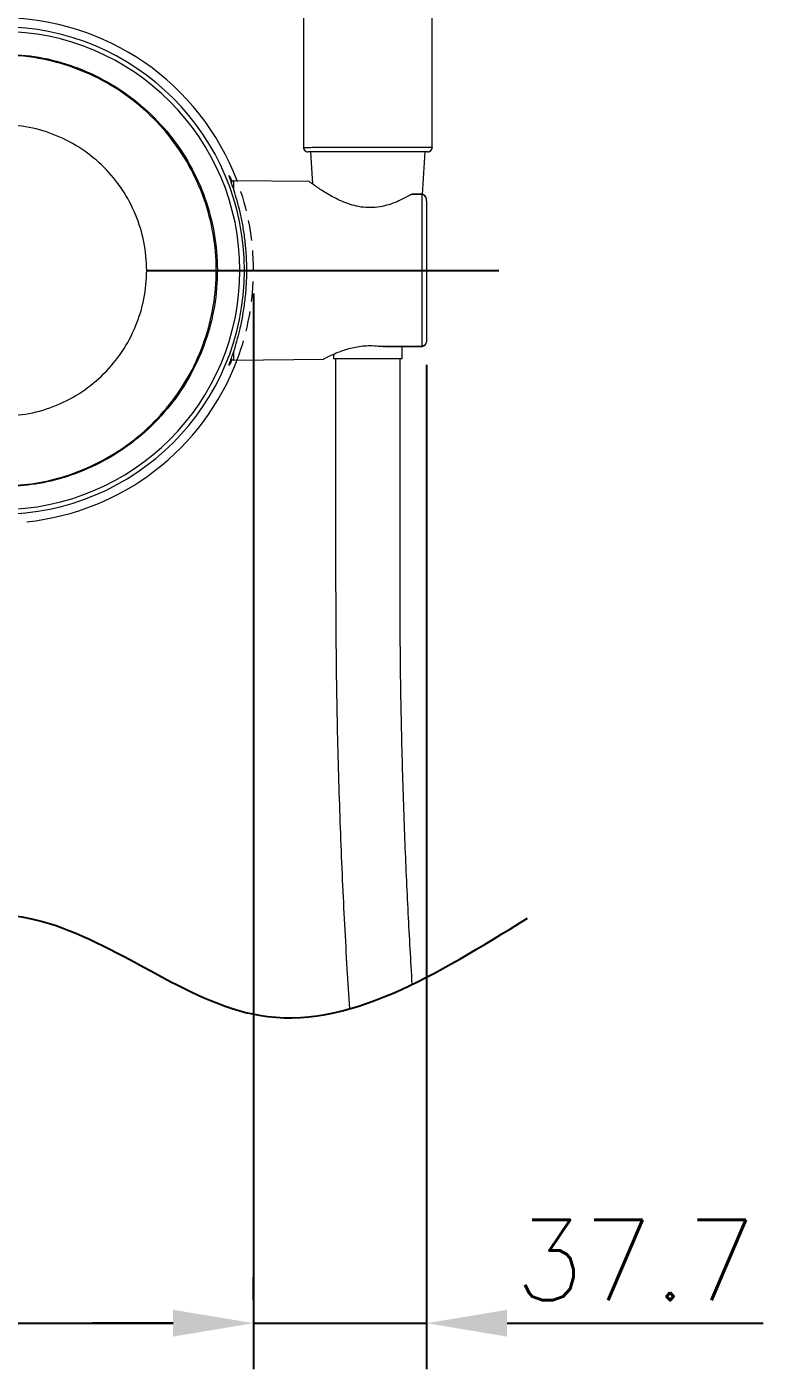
# Model space of a CAD drawing. Extents: x 3627 to 4221, y 1255 to 1675.
# Drawn here: x 3842.9 to 3874.9, y 1337.5 to 1396 of the extents above; entities that cross this region are included whole.
import ezdxf

# ---------------------------------------------------------------- set-up
doc = ezdxf.new("R2010")
doc.units = 0
doc.header["$LTSCALE"] = 7
doc.header["$MEASUREMENT"] = 0
doc.linetypes.add('HIDDEN', pattern=[0.375, 0.25, -0.125])
doc.layers.get('0').update_dxf_attribs({"color": 2, "linetype": 'CONTINUOUS'})
doc.layers.add('D', color=2, linetype='CONTINUOUS')
doc.styles.add('GHS', font='romans', dxfattribs={"bigfont": 'ghs'})

msp = doc.modelspace()

# ---------------------------------------------------------------- linework, layer by layer
at = {"color": 7, "linetype": 'Continuous', "lineweight": 15}
for p, q in [((3855.253, 1390.517), (3855.35, 1389.12)), ((3860.124, 1388.672), (3860.253, 1390.517)), ((3860.553, 1390.717), (3860.553, 1390.717)), ((3855.198, 1389.23), (3851.911, 1389.259)), ((3860.111, 1388.674), (3859.666, 1388.678)), ((3860.112, 1388.66), (3860.111, 1388.66)), ((3860.112, 1382.085), (3860.112, 1388.66)), ((3860.31, 1388.396), (3860.31, 1382.256)), ((3858.549, 1382.04), (3860.112, 1382.056)), ((3859.253, 1381.517), (3859.253, 1382.047)), ((3851.911, 1381.461), (3855.841, 1381.495)), ((3856.253, 1381.709), (3856.253, 1381.517)), ((3859.253, 1381.517), (3856.253, 1381.517)), ((3856.353, 1381.517), (3856.353, 1371.517)), ((3859.153, 1371.517), (3859.153, 1381.517)), ((3851.722, 1381.254), (3851.722, 1381.256))]:
    msp.add_line(p, q, dxfattribs=at)
at = {"color": 8, "linetype": 'Continuous', "lineweight": 15}
for p, q in [((3851.812, 1389.305), (3851.843, 1389.231)), ((3851.911, 1389.259), (3851.911, 1388.934)), ((3851.842, 1381.488), (3851.812, 1381.415)), ((3851.911, 1381.812), (3851.911, 1381.461))]:
    msp.add_line(p, q, dxfattribs=at)
at = {"color": 7, "linetype": 'Continuous', "lineweight": 15, "flags": 128}
for points in [[(3860.111, 1388.66), (3860.111, 1388.67), (3860.111, 1388.674), (3860.111, 1388.674)], [(3858.222, 1382.065), (3858.622, 1382.069), (3860.112, 1382.085)]]:
    msp.add_lwpolyline(points, dxfattribs=at)
at = {"color": 7, "linetype": 'Continuous', "lineweight": 15}
for centre, radius, start, end in [((3841.781, 1385.36), 11, 20.75365, 90), ((3841.781, 1385.36), 10.604, 270, 90), ((3841.781, 1385.36), 10.404, 270, 90), ((3855.153, 1390.717), 0.2, 179.97948, 269.91175), ((3855.153, 1390.717), 0.2, 179.99853, 269.99976), ((3860.349, 1390.717), 0.2, 269.99983, 0.96833), ((3860.353, 1390.717), 0.2, 270.01087, 359.9821), ((3851.91, 1389.159), 0.1, 89.5, 160.69677), ((3860.196, 1388.663), 0.0845, 172.68055, 182.04007), ((3860.11, 1382.256), 0.2, 270.59062, 0), ((3860.124, 1382.272), 0.187, 266.34304, 355.25185), ((3841.781, 1385.36), 11, 275.93754, 339.24635), ((3851.91, 1381.561), 0.1, 214.43502, 270.5)]:
    msp.add_arc(centre, radius, start, end, dxfattribs=at)
at = {"color": 8, "linetype": 'Continuous', "lineweight": 15}
for centre, radius, start, end in [((3851.725, 1389.272), 0.0923, 328.11582, 20.60606), ((3866.592, 1382.141), 6.48, 180.49912, 180.75444), ((3851.724, 1381.447), 0.094, 339.8322, 41.04551)]:
    msp.add_arc(centre, radius, start, end, dxfattribs=at)
at = {"color": 6, "linetype": 'HIDDEN', "lineweight": 15, "ltscale": 0.5}
for start, end in [(0, 20.75365), (339.24635, 0)]:
    msp.add_arc((3841.781, 1385.36), 11, start, end, dxfattribs=at)
at = {"color": 7, "linetype": 'Continuous', "lineweight": 15}
for points, knots in [([(3854.953, 1418.376), (3854.953, 1417.989), (3854.953, 1416.872), (3854.953, 1415.08), (3854.953, 1413.048), (3854.953, 1411.162), (3854.953, 1409.242), (3854.953, 1407.29), (3854.953, 1405.299), (3854.953, 1403.338), (3854.953, 1401.37), (3854.953, 1399.347), (3854.953, 1397.301), (3854.953, 1395.171), (3854.953, 1392.968), (3854.953, 1391.467), (3854.953, 1390.717)], [0, 0, 0, 0, 0.04198, 0.121152, 0.194391, 0.262337, 0.325631, 0.402552, 0.474035, 0.541517, 0.615164, 0.687601, 0.760927, 0.837241, 0.918642, 1, 1, 1, 1]), ([(3860.553, 1390.717), (3860.553, 1391.433), (3860.553, 1392.859), (3860.553, 1394.942), (3860.553, 1396.928), (3860.553, 1398.801), (3860.553, 1400.61), (3860.553, 1402.395), (3860.553, 1404.301), (3860.553, 1406.374), (3860.553, 1408.659), (3860.553, 1411.1), (3860.553, 1413.732), (3860.553, 1416.181), (3860.553, 1417.756), (3860.553, 1418.384)], [0, 0, 0, 0, 0.077645, 0.154644, 0.225794, 0.292951, 0.357804, 0.421883, 0.48657, 0.564446, 0.646551, 0.734367, 0.829146, 0.931921, 1, 1, 1, 1]), ([(3759.783, 1394.788), (3767.809, 1394.801), (3792.178, 1394.842), (3819.519, 1394.472), (3839.304, 1394.915), (3843.29, 1394.718), (3844.8, 1394.334), (3846.264, 1393.705), (3847.6, 1392.831), (3848.773, 1391.75), (3849.744, 1390.484), (3850.494, 1389.075), (3850.99, 1387.559), (3851.231, 1385.982), (3851.199, 1384.387), (3850.904, 1382.819), (3850.344, 1381.324), (3849.547, 1379.942), (3848.525, 1378.717), (3847.316, 1377.677), (3845.946, 1376.858), (3844.534, 1376.31), (3843.132, 1375.994), (3842.231, 1375.956), (3841.781, 1375.937)], [0, 0, 0, 0, 0.21583, 0.655245, 0.734927, 0.748081, 0.762309, 0.776537, 0.790772, 0.805008, 0.819244, 0.833479, 0.847706, 0.861933, 0.876167, 0.890402, 0.904638, 0.918874, 0.933102, 0.947331, 0.961563, 0.975795, 0.987898, 1, 1, 1, 1]), ([(3841.781, 1375.979), (3842.229, 1375.998), (3843.126, 1376.035), (3844.521, 1376.35), (3845.927, 1376.896), (3847.291, 1377.712), (3848.494, 1378.747), (3849.511, 1379.967), (3850.304, 1381.343), (3850.86, 1382.831), (3851.153, 1384.392), (3851.185, 1385.979), (3850.944, 1387.548), (3850.449, 1389.056), (3849.703, 1390.457), (3848.737, 1391.717), (3847.569, 1392.792), (3846.24, 1393.66), (3844.784, 1394.288), (3843.604, 1394.578), (3842.599, 1394.711), (3841.978, 1394.74), (3840.981, 1394.734), (3838.017, 1394.741), (3826.818, 1394.73), (3800.152, 1394.741), (3775.782, 1394.739), (3759.783, 1394.737)], [0, 0, 0, 0, 0.012064, 0.024129, 0.038316, 0.052502, 0.066684, 0.080866, 0.095054, 0.109242, 0.123426, 0.13761, 0.151784, 0.165958, 0.180139, 0.19432, 0.208498, 0.222676, 0.236846, 0.251015, 0.255215, 0.264124, 0.267714, 0.282072, 0.343909, 0.569243, 1, 1, 1, 1]), ([(3841.781, 1379.01), (3842.196, 1379.034), (3843.028, 1379.081), (3844.226, 1379.459), (3845.331, 1380.045), (3846.3, 1380.841), (3847.094, 1381.809), (3847.685, 1382.914), (3848.049, 1384.113), (3848.172, 1385.36), (3848.049, 1386.607), (3847.685, 1387.805), (3847.094, 1388.91), (3846.3, 1389.879), (3845.331, 1390.674), (3844.226, 1391.261), (3843.028, 1391.639), (3842.196, 1391.686), (3841.781, 1391.71)], [0, 0, 0, 0, 0.0625, 0.125, 0.1875, 0.25, 0.3125, 0.375, 0.4375, 0.5, 0.5625, 0.625, 0.6875, 0.75, 0.8125, 0.875, 0.9375, 1, 1, 1, 1]), ([(3854.953, 1390.717), (3854.978, 1390.717), (3855.017, 1390.718), (3855.257, 1390.719), (3855.508, 1390.72), (3855.825, 1390.72), (3856.196, 1390.721), (3856.613, 1390.72), (3857.061, 1390.72), (3857.53, 1390.72), (3858.004, 1390.72), (3858.47, 1390.72), (3858.915, 1390.721), (3859.326, 1390.721), (3859.695, 1390.721), (3860.007, 1390.721), (3860.257, 1390.722), (3860.434, 1390.721), (3860.533, 1390.721), (3860.544, 1390.721), (3860.549, 1390.72)], [0, 0, 0, 0, 0.098039, 0.151759, 0.205479, 0.259261, 0.313042, 0.366931, 0.42082, 0.474689, 0.52856, 0.582141, 0.635721, 0.689309, 0.742898, 0.796646, 0.850395, 0.904108, 0.957822, 1, 1, 1, 1]), ([(3860.349, 1390.517), (3860.345, 1390.517), (3860.334, 1390.517), (3860.242, 1390.517), (3860.078, 1390.517), (3859.846, 1390.517), (3859.556, 1390.517), (3859.214, 1390.517), (3858.831, 1390.517), (3858.418, 1390.517), (3857.986, 1390.517), (3857.546, 1390.517), (3857.111, 1390.517), (3856.694, 1390.517), (3856.307, 1390.517), (3855.963, 1390.517), (3855.668, 1390.517), (3855.435, 1390.517), (3855.212, 1390.517), (3855.176, 1390.517), (3855.153, 1390.517)], [0, 0, 0, 0, 0.042226, 0.095949, 0.149671, 0.203416, 0.25716, 0.310745, 0.364329, 0.417895, 0.471462, 0.525317, 0.57917, 0.633063, 0.686955, 0.740743, 0.794532, 0.848252, 0.901971, 1, 1, 1, 1]), ([(3851.742, 1389.4), (3851.735, 1389.423), (3851.727, 1389.447), (3851.725, 1389.453), (3851.725, 1389.454)], [0, 0, 0, 0, 0.939775, 1, 1, 1, 1]), ([(3851.812, 1389.197), (3851.798, 1389.237), (3851.766, 1389.329), (3851.751, 1389.374), (3851.742, 1389.4)], [0, 0, 0, 0, 0.427739, 1, 1, 1, 1]), ([(3851.812, 1381.522), (3851.841, 1381.605), (3851.903, 1381.783), (3852.023, 1382.162), (3852.128, 1382.544), (3852.23, 1382.969), (3852.325, 1383.436), (3852.42, 1384.07), (3852.478, 1384.743), (3852.495, 1385.427), (3852.469, 1386.1), (3852.408, 1386.743), (3852.314, 1387.348), (3852.196, 1387.911), (3852.065, 1388.414), (3851.926, 1388.868), (3851.851, 1389.084), (3851.812, 1389.197)], [0, 0, 0, 0, 0.058823, 0.128153, 0.197492, 0.226648, 0.296792, 0.366918, 0.437331, 0.507732, 0.575422, 0.643122, 0.710757, 0.778406, 0.849665, 0.920919, 1, 1, 1, 1]), ([(3859.638, 1388.665), (3859.494, 1388.585), (3859.255, 1388.451), (3858.853, 1388.279), (3858.479, 1388.162), (3858.078, 1388.093), (3857.666, 1388.089), (3857.261, 1388.149), (3856.88, 1388.262), (3856.528, 1388.407), (3856.103, 1388.624), (3855.744, 1388.848), (3855.473, 1389.033), (3855.316, 1389.144), (3855.225, 1389.21), (3855.188, 1389.238), (3855.198, 1389.23), (3855.198, 1389.23)], [0, 0, 0, 0, 0.096143, 0.160356, 0.223788, 0.287076, 0.350144, 0.413168, 0.476853, 0.540539, 0.605142, 0.735021, 0.801126, 0.867042, 0.93363, 0.999852, 1, 1, 1, 1]), ([(3859.638, 1388.665), (3859.644, 1388.669), (3859.656, 1388.675), (3859.665, 1388.679), (3859.666, 1388.678), (3859.666, 1388.678)], [0, 0, 0, 0, 0.534166, 0.942821, 1, 1, 1, 1]), ([(3860.111, 1388.66), (3860.111, 1388.66), (3859.953, 1388.662), (3859.795, 1388.663), (3859.638, 1388.665)], [0, 0, 0, 0, 0.001826, 1, 1, 1, 1]), ([(3860.31, 1388.396), (3860.309, 1388.422), (3860.306, 1388.477), (3860.281, 1388.554), (3860.239, 1388.618), (3860.187, 1388.657), (3860.144, 1388.674), (3860.119, 1388.672), (3860.112, 1388.672)], [0, 0, 0, 0, 0.214549, 0.45089, 0.65837, 0.807927, 0.952344, 1, 1, 1, 1]), ([(3860.31, 1388.396), (3860.31, 1388.397), (3860.31, 1388.398), (3860.31, 1388.401), (3860.31, 1388.405), (3860.31, 1388.414), (3860.309, 1388.432), (3860.303, 1388.471), (3860.285, 1388.535), (3860.244, 1388.6), (3860.192, 1388.64), (3860.15, 1388.657), (3860.124, 1388.659), (3860.112, 1388.66)], [0, 0, 0, 0, 0.003575, 0.011026, 0.02162, 0.042413, 0.083475, 0.167066, 0.374732, 0.629778, 0.78763, 0.901474, 1, 1, 1, 1]), ([(3855.84, 1381.507), (3855.834, 1381.504), (3855.808, 1381.49), (3855.963, 1381.574), (3856.254, 1381.716), (3856.676, 1381.888), (3857.199, 1382.041), (3857.762, 1382.105), (3858.099, 1382.076), (3858.222, 1382.065)], [0, 0, 0, 0, 0.058827, 0.227209, 0.401044, 0.539566, 0.717813, 0.896937, 1, 1, 1, 1]), ([(3858.549, 1382.046), (3858.529, 1382.044), (3858.425, 1382.034), (3858.313, 1382.051), (3858.222, 1382.065)], [0, 0, 0, 0, 0.185768, 1, 1, 1, 1]), ([(3851.812, 1381.415), (3851.798, 1381.384), (3851.757, 1381.291), (3851.72, 1381.221), (3851.71, 1381.219), (3851.728, 1381.28), (3851.763, 1381.382), (3851.799, 1381.484), (3851.812, 1381.522)], [0, 0, 0, 0, 0.106528, 0.320503, 0.534845, 0.714974, 0.894882, 1, 1, 1, 1]), ([(3851.726, 1381.269), (3851.73, 1381.282), (3851.739, 1381.313), (3851.765, 1381.387), (3851.794, 1381.47), (3851.802, 1381.494)], [0, 0, 0, 0, 0.332114, 0.806865, 1, 1, 1, 1]), ([(3856.353, 1371.517), (3856.359, 1370.045), (3856.373, 1367.162), (3856.477, 1362.93), (3856.631, 1358.88), (3856.799, 1355.662), (3856.913, 1353.794), (3856.95, 1353.216)], [0, 0, 0, 0, 0.02156788, 0.04222823, 0.06200821, 0.08093376, 0.08942474, 0.08942474, 0.08942474, 0.08942474]), ([(3859.685, 1354.28), (3859.622, 1355.311), (3859.504, 1357.421), (3859.358, 1360.674), (3859.245, 1364.106), (3859.168, 1367.742), (3859.158, 1370.235), (3859.153, 1371.517)], [0.91921389, 0.91921389, 0.91921389, 0.91921389, 0.93374111, 0.94890291, 0.96497345, 0.98199185, 1, 1, 1, 1])]:
    msp.add_open_spline(points, degree=3, knots=knots, dxfattribs=at)
at = {"color": 8, "linetype": 'Continuous', "lineweight": 15}
for points, knots in [([(3860.549, 1390.72), (3860.551, 1390.719), (3860.553, 1390.717), (3860.553, 1390.717), (3860.553, 1390.717)], [0, 0, 0, 0, 0.877678, 1, 1, 1, 1]), ([(3851.742, 1389.4), (3851.737, 1389.416), (3851.714, 1389.483), (3851.712, 1389.502), (3851.727, 1389.487), (3851.762, 1389.417), (3851.799, 1389.334), (3851.812, 1389.305)], [0, 0, 0, 0, 0.094659, 0.379677, 0.623103, 0.86621, 1, 1, 1, 1])]:
    msp.add_open_spline(points, degree=3, knots=knots, dxfattribs=at)
msp.add_spline([(3829.452, 1353.318), (3843.548, 1357.032), (3853.031, 1352.934), (3864.693, 1357.16)], degree=3)
at = {"layer": 'D'}
for p, q in [((3848.131, 1385.36), (3863.451, 1385.36)), ((3852.78, 1384.36), (3852.78, 1337.53)), ((3860.31, 1381.256), (3860.31, 1337.53)), ((3852.78, 1340.53), (3852.78, 1341.53)), ((3752.283, 1339.53), (3849.28, 1339.53)), ((3849.28, 1339.53), (3845.78, 1339.53)), ((3852.78, 1339.53), (3860.31, 1339.53)), ((3863.81, 1339.53), (3874.95, 1339.53))]:
    msp.add_line(p, q, dxfattribs=at)
for points in [[(3849.28, 1340.114), (3849.28, 1338.947), (3852.78, 1339.53)], [(3849.28, 1340.114), (3849.28, 1338.947), (3852.78, 1339.53)], [(3863.81, 1340.114), (3863.81, 1338.947), (3860.31, 1339.53)]]:
    msp.add_solid(points, dxfattribs=at)

# ---------------------------------------------------------------- texts
at = {"layer": 'D', "insert": (3869.401, 1342.28), "char_height": 3.5, "attachment_point": 5, "style": 'GHS'}
msp.add_mtext('\\A1;37.7', dxfattribs=at)

doc.saveas('drawing.dxf')
